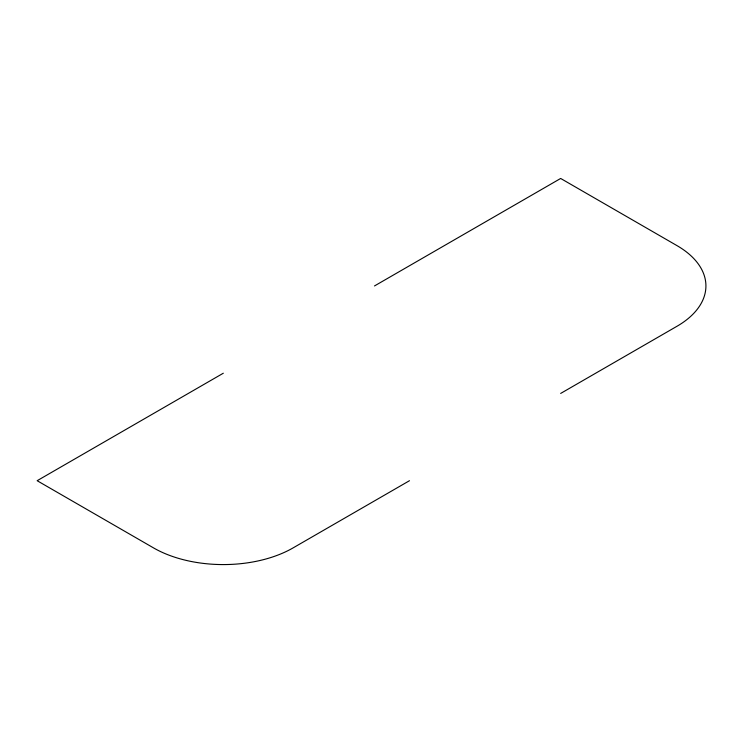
<?xml version="1.0" encoding="UTF-8"?>
<svg xmlns="http://www.w3.org/2000/svg" width="743" height="743" viewBox="0 0 743 743"><rect width="100%" height="100%" fill="white"/><g stroke="black" fill="none" stroke-linecap="round" stroke-linejoin="round"><path stroke-width="1.11" d="M223.318 373.218L37.15 480.702L153.513 547.888A98.717 56.988 0 0 0 293.113 547.888L409.486 480.702M374.491 285.944L560.659 178.459L676.994 245.627A98.754 57.016 0 0 1 676.994 326.261L560.659 393.428"/></g></svg>
